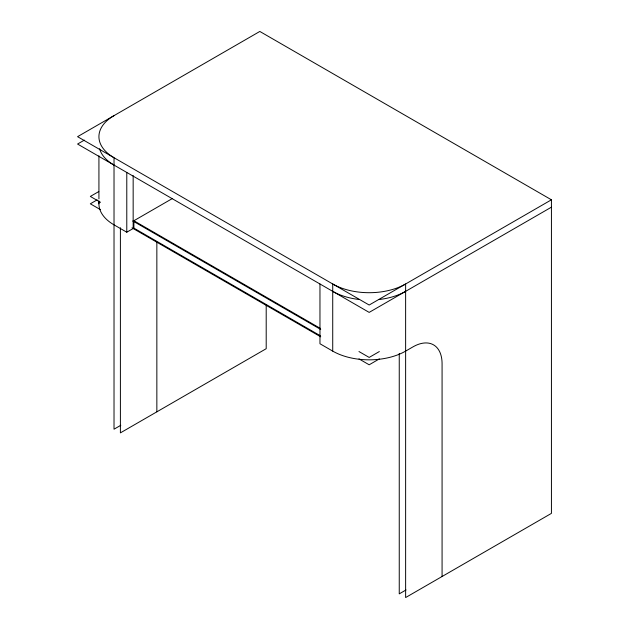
<?xml version="1.0" encoding="UTF-8"?>
<svg xmlns="http://www.w3.org/2000/svg" width="629" height="629" viewBox="0 0 629 629"><rect width="100%" height="100%" fill="white"/><g stroke="black" fill="none" stroke-linecap="round" stroke-linejoin="round"><path stroke-width="0.94" d="M84.357 140.125L77.571 144.041L369.176 312.393L551.429 207.169M98.808 191.546L90.332 196.437L100.53 202.326M97.11 199.888L90.332 203.804L100.53 209.693M133.159 221.164L172.142 198.662M99.083 201.469A51.547 29.76 0 0 0 114.022 224.852L126.783 232.211L133.891 228.115L320.263 335.713M120.807 425.283L114.022 429.198L114.022 157.714A51.547 29.76 0 0 1 114.022 115.626M551.429 199.802L369.176 305.026L77.571 136.674L259.824 31.45L551.429 199.802L551.429 513.374L405.626 597.55L405.626 283.986A51.547 29.76 0 0 1 332.725 283.986L332.725 351.116A51.547 29.76 0 0 0 405.626 351.116L412.915 346.909A41.239 23.808 -60 0 1 442.077 363.743L442.077 576.502M379.342 351.556L369.176 357.429L358.97 351.54M379.342 358.923L369.176 364.796L358.97 358.907M406.027 589.955L399.25 593.87L399.25 353.419M320.263 328.354L133.891 220.748L133.891 228.115M132.837 220.983L320.719 329.454M131.988 227.855L320.719 336.822M332.725 351.116L319.964 343.748L319.964 283.986M266.201 304.538L266.201 348.702L120.398 432.878L120.398 227.761M156.849 242.212L156.849 411.83M133.159 175.562L133.159 228.531M126.783 172.448L126.783 232.211M98.926 155.795L98.926 198.906M98.926 200.863L98.926 203.804M405.626 291.353A51.547 29.76 0 0 1 379.232 299.49M359.12 299.49A51.547 29.76 0 0 1 332.725 291.353M114.022 165.081A51.547 29.76 0 0 1 99.563 148.696"/></g></svg>
